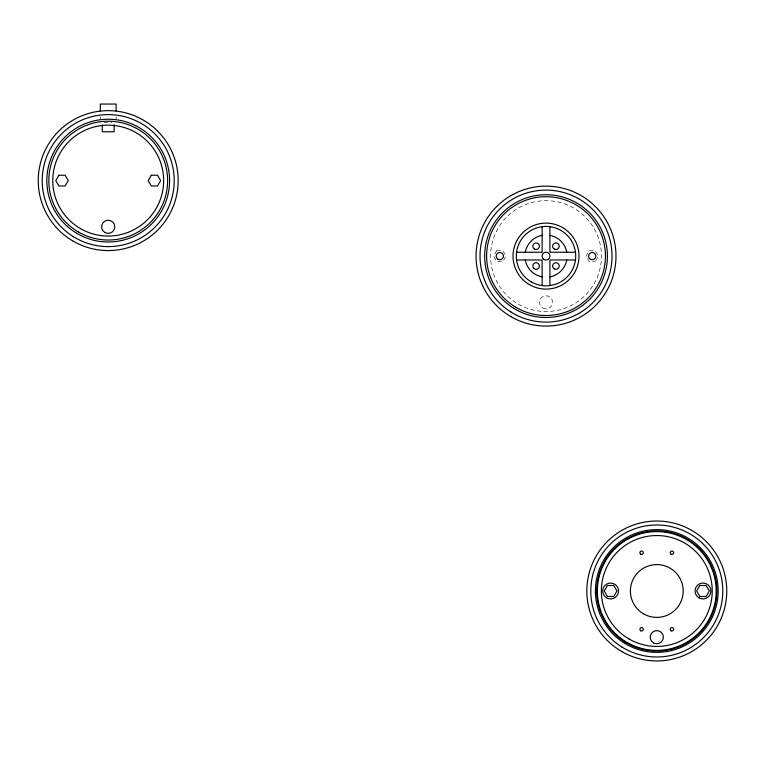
<?xml version="1.0" encoding="UTF-8"?>
<svg xmlns="http://www.w3.org/2000/svg" width="765" height="765" viewBox="0 0 765 765"><rect width="100%" height="100%" fill="white"/><g stroke="black" fill="none" stroke-linecap="round" stroke-linejoin="round"><path stroke-width="0.57" stroke-dasharray="3.83 2.87" d="M595.839 260.588L598.431 256.112L595.323 250.738L589.117 250.738L586.019 256.112L589.117 261.487L595.323 261.487M104.126 122.524L111.92 122.524M116.127 116.749L116.127 119.063M100.291 116.749L100.291 119.063M496.724 250.738L493.616 256.112L496.724 261.487L502.921 261.487L506.028 256.112L502.921 250.738L496.724 250.738M518.307 304.126A55.443 55.443 0 0 0 601.462 256.112A55.443 55.443 0 0 0 518.307 208.099A55.443 55.443 0 0 0 518.307 304.126M542.72 308.027A6.598 6.598 0 0 0 552.626 302.309A6.598 6.598 0 0 0 542.72 296.6A6.598 6.598 0 0 0 542.72 308.027"/><path stroke-width="1.15" d="M525.268 252.24L525.306 251.991A21.124 21.124 0 0 1 541.907 235.4L542.146 235.362M566.779 259.985L566.024 262.902A21.124 21.124 0 0 1 550.14 276.825L549.901 276.863M516.576 252.24L542.146 252.24L542.146 226.669M575.471 252.24L549.901 252.24L549.901 226.669M516.576 259.985L542.146 259.985L542.146 285.555M575.471 259.985L549.901 259.985L549.901 285.555M549.901 235.362L550.14 235.4A21.124 21.124 0 0 1 566.741 251.991L566.779 252.24M542.146 276.863L541.907 276.825A21.124 21.124 0 0 1 526.024 262.902L525.268 259.985M116.127 110.973L116.127 104.05L100.291 104.05L100.291 110.973M114.138 124.838L114.138 131.771L102.281 131.771L102.281 124.838M58.905 175.233L55.807 180.607L58.905 185.981L65.111 185.981L68.219 180.607L65.111 175.233L58.905 175.233M151.307 175.233L148.209 180.607L151.307 185.981L157.513 185.981L160.612 180.607L157.513 175.233L151.307 175.233M607.42 585.502L604.254 590.991L607.42 596.48L613.76 596.48L616.925 590.991L613.76 585.502L607.42 585.502M699.822 585.502L696.657 590.991L699.822 596.48L706.162 596.48L709.327 590.991L706.162 585.502L699.822 585.502M73.354 236.653A66 66 0 0 0 174.181 182.768A66 66 0 0 0 77.102 122.4A66 66 0 0 0 73.354 236.653M80.488 228.62A55.443 55.443 0 0 0 163.653 180.607A55.443 55.443 0 0 0 80.488 132.594A55.443 55.443 0 0 0 80.488 228.62M78.508 232.053A59.402 59.402 0 0 0 167.612 180.607A59.402 59.402 0 0 0 78.508 129.17A59.402 59.402 0 0 0 78.508 232.053M73.23 241.195A69.959 69.959 0 0 0 178.168 180.607A69.959 69.959 0 0 0 73.23 120.019A69.959 69.959 0 0 0 73.23 241.195M75.802 232.732A61.382 61.382 0 0 0 169.562 182.615A61.382 61.382 0 0 0 79.273 126.474A61.382 61.382 0 0 0 75.802 232.732M104.91 232.522A6.598 6.598 0 0 0 114.807 226.813A6.598 6.598 0 0 0 104.91 221.095A6.598 6.598 0 0 0 104.91 232.522M606.626 597.848A7.918 7.918 0 0 0 618.512 590.991A7.918 7.918 0 0 0 606.626 584.135A7.918 7.918 0 0 0 606.626 597.848M640.754 630.762A1.712 1.712 0 0 0 643.327 629.27A1.712 1.712 0 0 0 640.754 627.788A1.712 1.712 0 0 0 640.754 630.762M699.028 597.848A7.918 7.918 0 0 0 710.915 590.991A7.918 7.918 0 0 0 699.028 584.135A7.918 7.918 0 0 0 699.028 597.848M640.754 554.195A1.712 1.712 0 0 0 643.327 552.712A1.712 1.712 0 0 0 640.754 551.221A1.712 1.712 0 0 0 640.754 554.195M671.115 630.762A1.712 1.712 0 0 0 673.688 629.27A1.712 1.712 0 0 0 671.115 627.788A1.712 1.712 0 0 0 671.115 630.762M671.115 554.195A1.712 1.712 0 0 0 673.688 552.712A1.712 1.712 0 0 0 671.115 551.221A1.712 1.712 0 0 0 671.115 554.195M621.935 647.037A66 66 0 0 0 722.753 593.152A66 66 0 0 0 625.674 532.784A66 66 0 0 0 621.935 647.037M621.811 651.579A69.959 69.959 0 0 0 726.75 590.991A69.959 69.959 0 0 0 621.811 530.403A69.959 69.959 0 0 0 621.811 651.579M624.374 643.116A61.382 61.382 0 0 0 718.134 592.999A61.382 61.382 0 0 0 627.855 536.858A61.382 61.382 0 0 0 624.374 643.116M626.755 643.002A60.062 60.062 0 0 0 716.853 590.991A60.062 60.062 0 0 0 626.755 538.981A60.062 60.062 0 0 0 626.755 643.002M627.09 642.437A59.402 59.402 0 0 0 716.193 590.991A59.402 59.402 0 0 0 627.09 539.545A59.402 59.402 0 0 0 627.09 642.437M629.069 639.005A55.443 55.443 0 0 0 712.234 590.991A55.443 55.443 0 0 0 629.069 542.978A55.443 55.443 0 0 0 629.069 639.005M653.492 642.906A6.598 6.598 0 0 0 663.389 637.188A6.598 6.598 0 0 0 653.492 631.479A6.598 6.598 0 0 0 653.492 642.906M643.585 613.855A26.402 26.402 0 0 0 683.193 590.991A26.402 26.402 0 0 0 643.585 568.127A26.402 26.402 0 0 0 643.585 613.855M516.318 307.559A59.402 59.402 0 0 0 605.421 256.112A59.402 59.402 0 0 0 516.318 204.666A59.402 59.402 0 0 0 516.318 307.559M533.788 268.343A3.299 3.299 0 0 0 539.306 266.87A3.299 3.299 0 0 0 535.27 262.825A3.299 3.299 0 0 0 533.788 268.343M527.687 283.547A33 33 0 0 0 578.952 258.274A33 33 0 0 0 531.426 226.517A33 33 0 0 0 527.687 283.547M531.168 281.836A29.701 29.701 0 0 0 575.72 256.112A29.701 29.701 0 0 0 531.168 230.389A29.701 29.701 0 0 0 531.168 281.836M543.475 259.144A3.959 3.959 0 0 0 549.92 256.801A3.959 3.959 0 0 0 544.67 252.393A3.959 3.959 0 0 0 543.475 259.144M554.271 249.074A3.299 3.299 0 0 0 559.225 246.215A3.299 3.299 0 0 0 554.271 243.356A3.299 3.299 0 0 0 554.271 249.074M534.477 249.074A3.299 3.299 0 0 0 539.421 246.215A3.299 3.299 0 0 0 534.477 243.356A3.299 3.299 0 0 0 534.477 249.074M554.271 268.869A3.299 3.299 0 0 0 559.225 266.01A3.299 3.299 0 0 0 554.271 263.15A3.299 3.299 0 0 0 554.271 268.869M498.005 259.259A3.634 3.634 0 0 0 503.456 256.112A3.634 3.634 0 0 0 498.005 252.966A3.634 3.634 0 0 0 498.005 259.259M590.198 259.125A3.634 3.634 0 0 0 595.849 256.361A3.634 3.634 0 0 0 590.628 252.852A3.634 3.634 0 0 0 590.198 259.125M511.039 316.7A69.959 69.959 0 0 0 615.988 256.112A69.959 69.959 0 0 0 511.039 195.524A69.959 69.959 0 0 0 511.039 316.7M511.173 312.158A66 66 0 0 0 611.99 258.274A66 66 0 0 0 514.912 197.906A66 66 0 0 0 511.173 312.158M513.611 308.238A61.382 61.382 0 0 0 607.372 258.121A61.382 61.382 0 0 0 517.092 201.979A61.382 61.382 0 0 0 513.611 308.238"/></g></svg>
